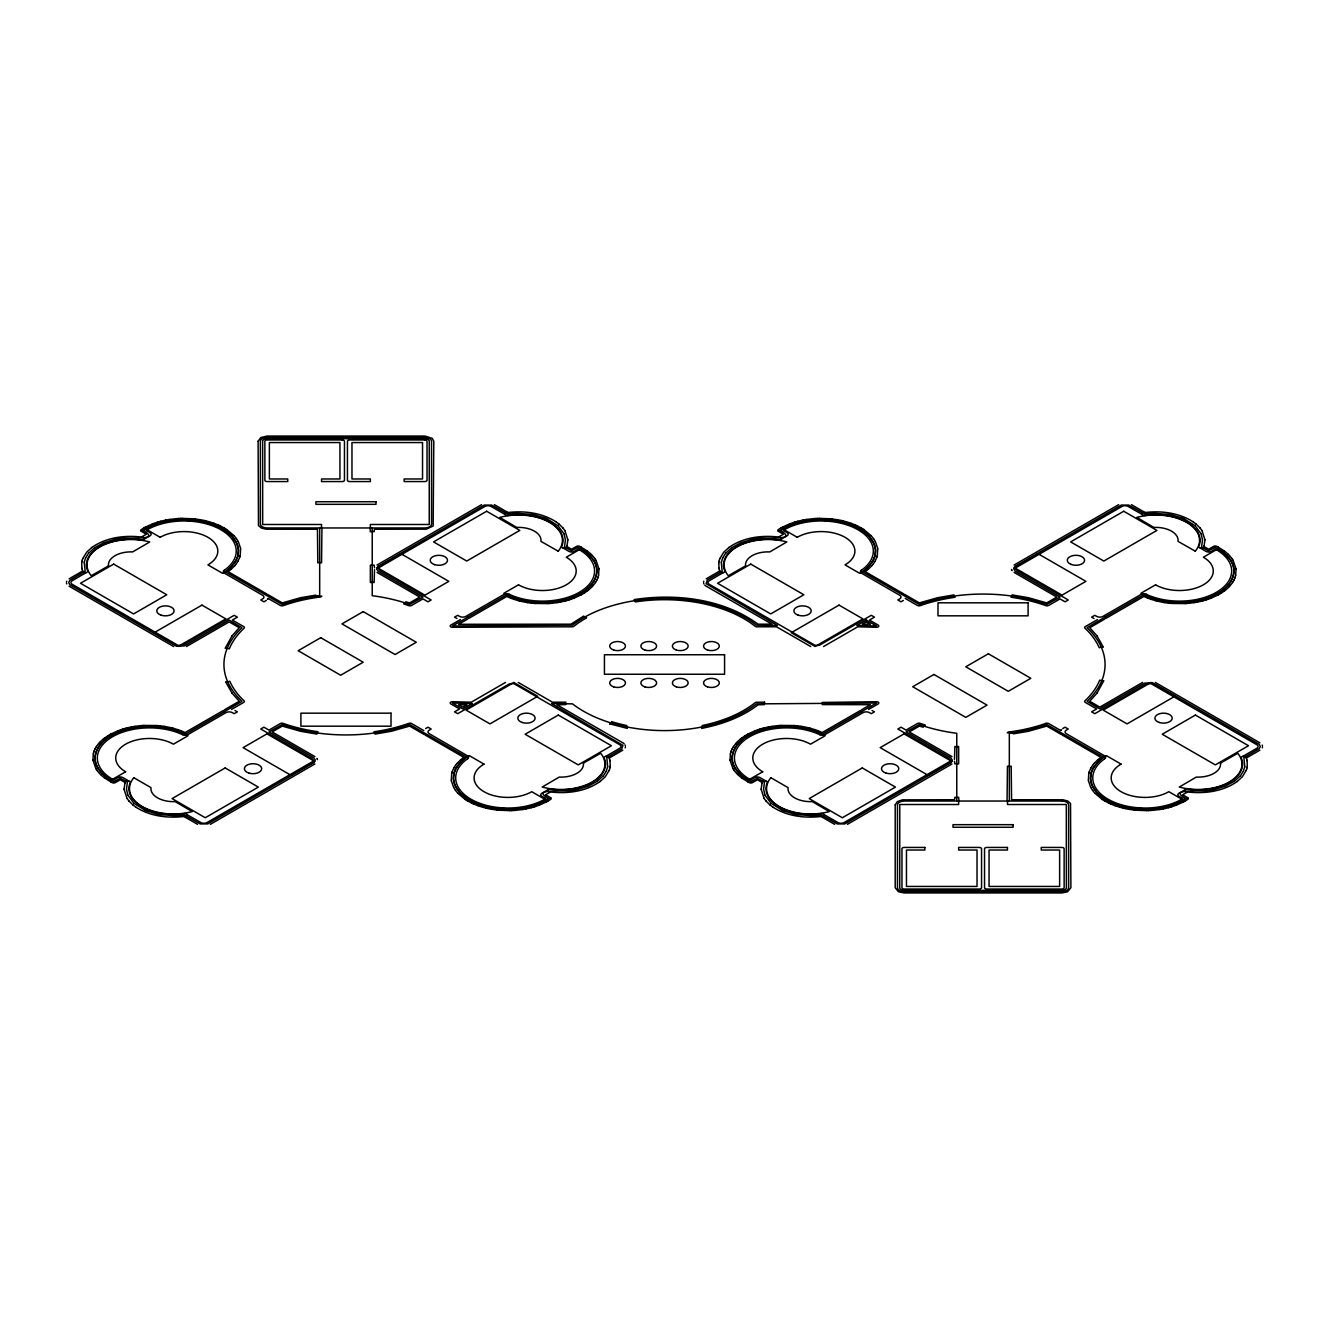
<?xml version="1.0" encoding="UTF-8"?>
<svg xmlns="http://www.w3.org/2000/svg" width="1329" height="1329" viewBox="0 0 1329 1329"><rect width="100%" height="100%" fill="white"/><g stroke="black" fill="none" stroke-linecap="round" stroke-linejoin="round"><path stroke-width="1.5" d="M81.7 562.865L81.916 568.231M610.21 766.135L609.994 760.769M718.79 562.865L719.006 568.231M1247.3 766.135L1247.084 760.769M81.7 562.848L81.949 561.403M610.21 766.152L609.978 767.597M718.79 562.848L719.022 561.403M1247.3 766.152L1247.051 767.597M84.242 562.233L85.139 571.254L69.856 580.324L68.709 582.484L69.822 584.66L176.259 646.127L184.366 645.894L229.153 620.062L241.928 627.687A122.002 70.437 0 0 0 241.928 701.313L224.385 711.696M607.669 766.767L606.821 757.663L621.706 748.958L622.936 745.386L551.568 703.506L572.533 703.872A114.493 66.101 0 0 0 756.467 703.872L876.525 703.008L861.474 711.696M721.331 562.233L722.112 571.42L707.344 580.009L706.098 583.664L777.432 625.494L756.467 625.128A114.493 66.101 0 0 0 572.533 625.128L452.475 625.992L467.526 617.304M1244.758 766.767L1243.911 757.663L1259.178 748.642L1260.291 746.516L1259.178 744.34L1152.741 682.873L1144.634 683.106L1099.847 708.938L1087.072 701.313A122.002 70.437 0 0 0 1087.072 627.687L1104.615 617.304M84.242 562.217L85.604 557.881M607.669 766.783L606.306 771.119M721.331 562.217L722.694 557.881M1244.758 766.783L1243.396 771.119M93.312 753.742L92.947 760.105M240.233 555.339L240.599 548.977M451.677 773.661L451.312 780.023M598.598 575.258L598.964 568.895M730.402 753.742L730.036 760.105M877.323 555.339L877.688 548.977M1088.767 773.661L1088.401 780.023M1235.688 575.258L1236.053 568.895M81.949 561.37L82.315 559.941M609.961 767.63L609.596 769.059M719.039 561.37L719.404 559.941M1247.051 767.63L1246.685 769.059M66.516 581.919L66.6 581.57A3.754 2.16 0 0 1 66.766 581.205M93.329 753.693L93.578 752.679M237.741 556.203L238.439 550.073L237.044 543.96M239.968 556.386L240.217 555.389M374.529 567.782L374.097 565.091A4.884 2.824 0 0 1 370.359 565.091L370.359 582.551A4.884 2.824 0 0 1 374.097 582.551L374.529 569.643M451.694 773.611L451.943 772.614M454.169 772.797L453.471 778.927L454.867 785.04M598.332 576.321L598.582 575.307M625.394 747.081L625.311 747.43A3.754 2.16 0 0 1 625.145 747.795M703.606 581.919L703.689 581.57A3.754 2.16 0 0 1 703.855 581.205M730.418 753.693L730.668 752.679M874.831 556.203L875.529 550.073L874.133 543.96M877.057 556.386L877.306 555.389M954.471 761.218L954.903 763.909A4.884 2.824 0 0 1 958.641 763.909L958.641 746.449A4.884 2.824 0 0 1 954.903 746.449L954.471 759.357M1088.783 773.611L1089.032 772.614M1091.259 772.797L1090.561 778.927L1091.956 785.04M1235.422 576.321L1235.671 575.307M1262.484 747.081L1262.4 747.43A3.754 2.16 0 0 1 1262.234 747.795M124.893 783.362L124.046 789.193M567.018 545.638L567.865 539.807M761.982 783.362L761.135 789.193M1204.107 545.638L1204.954 539.807M93.595 752.629L93.91 751.633M237.741 556.22L237.044 558.213M239.635 557.449L239.951 556.452M451.96 772.548L452.275 771.551M454.169 772.78L454.867 770.787M598 577.367L598.316 576.371M730.684 752.629L731 751.633M874.831 556.22L874.133 558.213M876.725 557.449L877.04 556.452M1089.049 772.548L1089.365 771.551M1091.259 772.78L1091.956 770.787M1235.09 577.367L1235.405 576.371M82.332 559.924L82.83 558.512M609.579 769.076L609.081 770.488M719.421 559.924L719.919 558.512M1246.668 769.076L1246.17 770.488M124.909 783.329L125.441 781.917A2.442 1.412 0 0 1 128.365 780.871A2.442 1.412 0 0 1 130.192 782.565A44.488 25.683 0 0 0 183.95 813.597A2.442 1.412 0 0 1 186.874 814.644A2.442 1.412 0 0 1 185.047 816.338C168.351 818.481 150.327 816.438 135.923 807.185M567.001 545.671L566.47 547.083A2.442 1.412 0 0 1 563.546 548.129A2.442 1.412 0 0 1 561.718 546.435A44.488 25.683 0 0 0 507.96 515.403A2.442 1.412 0 0 1 505.037 514.356A2.442 1.412 0 0 1 506.864 512.662C523.56 510.502 541.584 512.562 555.987 521.815M761.999 783.329L762.53 781.917A2.442 1.412 0 0 1 765.454 780.871A2.442 1.412 0 0 1 767.282 782.565A44.488 25.683 0 0 0 821.04 813.597A2.442 1.412 0 0 1 823.963 814.644A2.442 1.412 0 0 1 822.136 816.338C805.44 818.481 787.416 816.438 773.013 807.185M1204.091 545.671L1203.559 547.083A2.442 1.412 0 0 1 1200.635 548.129A2.442 1.412 0 0 1 1198.808 546.435A44.488 25.683 0 0 0 1145.05 515.403A2.442 1.412 0 0 1 1142.126 514.356A2.442 1.412 0 0 1 1143.953 512.662C1160.649 510.502 1178.673 512.562 1193.077 521.815M93.927 751.583L94.309 750.586M239.619 557.499L238.29 560.556M452.292 771.501L453.621 768.444M597.601 578.414L597.984 577.417M731.016 751.583L731.399 750.586M876.708 557.499L875.379 560.556M1089.381 771.501L1090.71 768.444M1234.691 578.414L1235.073 577.417M82.83 558.479L86.468 552.499M609.081 770.521L605.443 776.501M719.919 558.479L723.557 552.499M1246.17 770.521L1242.532 776.501M94.326 750.536L94.758 749.539M237.044 558.23L235.582 561.187M454.867 770.77L456.329 767.813M597.153 579.461L597.585 578.464M731.415 750.536L731.847 749.539M874.133 558.23L872.671 561.187M1091.956 770.77L1093.418 767.813M1234.242 579.461L1234.674 578.464M85.604 557.864L88.511 553.296M606.306 771.136L603.399 775.704M722.694 557.864L725.601 553.296M1243.396 771.136L1240.489 775.704M94.774 749.49L95.256 748.509M596.655 580.491L597.136 579.51M731.864 749.49L732.345 748.509M1233.744 580.491L1234.226 579.51M95.289 748.46L95.821 747.496M237.725 561.586L238.256 560.622M453.654 768.378L454.186 767.414M596.09 581.504L596.621 580.54M732.379 748.46L732.91 747.496M874.814 561.586L875.346 560.622M1090.744 768.378L1091.275 767.414M1233.179 581.504L1233.711 580.54M95.854 747.446L96.452 746.483M235.565 561.203L231.18 566.802M237.692 561.635L236.412 563.579M267.993 598.665L267.793 598.98A3.754 2.16 0 0 1 267.511 599.329M224.368 710.051L224.418 709.985A2.259 1.296 0 0 1 224.917 709.553L239.27 701.263L232.126 693.256M467.542 618.949L467.492 619.015A2.259 1.296 0 0 1 467.011 619.447L458.588 624.298L570.938 624.181L583.664 616.091A4.884 2.824 0 0 0 586.571 617.819L585.125 618.683A112.251 64.805 0 0 0 574.344 625.893L573.895 626.241A2.259 1.296 0 0 1 572.068 626.79L452.807 627.271A2.259 1.296 0 0 1 450.465 626.574A2.259 1.296 0 0 1 450.88 625.062L460.432 619.563M454.219 767.365L455.498 765.421M456.345 767.797L460.731 762.198M595.458 582.517L596.057 581.554M732.943 747.446L733.542 746.483M872.655 561.203L868.269 566.802M874.781 561.635L873.502 563.579M861.458 710.051L861.508 709.985A2.259 1.296 0 0 1 861.989 709.553L870.412 704.702L822.252 704.586A4.884 2.824 0 0 0 822.252 702.443L876.193 701.729A2.259 1.296 0 0 1 878.535 702.426A2.259 1.296 0 0 1 878.12 703.938L868.568 709.437M1104.632 618.949L1104.582 619.015A2.259 1.296 0 0 1 1104.083 619.447L1089.73 627.737L1096.874 635.744M1061.007 730.335L1061.206 730.02A3.754 2.16 0 0 1 1061.489 729.671M1091.308 767.365L1092.588 765.421M1093.435 767.797L1097.82 762.198M1232.548 582.517L1233.146 581.554M96.485 746.433L98.662 743.542M595.425 582.567L593.249 585.458M733.575 746.433L735.751 743.542M1232.515 582.567L1230.338 585.458M144.28 539.092L150.127 535.72A3.804 2.193 0 0 0 150.044 532.696L146.09 530.404L147.137 529.789A52.18 30.118 0 0 1 219.069 528.759A52.18 30.118 0 0 1 224.368 570.207M547.581 789.991L541.867 793.23A3.804 2.193 0 0 0 541.867 796.304L545.82 798.596L544.774 799.211A52.18 30.118 0 0 1 472.842 800.241A52.18 30.118 0 0 1 467.542 758.793M781.369 539.092L787.217 535.72A3.804 2.193 0 0 0 787.133 532.696L783.18 530.404L784.226 529.789A52.18 30.118 0 0 1 856.158 528.759A52.18 30.118 0 0 1 861.458 570.207M1184.671 789.991L1178.956 793.23A3.804 2.193 0 0 0 1178.956 796.304L1182.91 798.596L1181.863 799.211A52.18 30.118 0 0 1 1109.931 800.241A52.18 30.118 0 0 1 1104.632 758.793M232.093 635.76L225.182 648.319A4.884 2.824 0 0 1 229.236 648.884L229.502 648.353A119.71 69.125 0 0 1 243.888 628.401L244.021 628.218A2.259 1.296 0 0 0 243.705 626.607L232.342 620.062L237.393 617.138L234.203 615.31L182.904 644.897A4.502 2.592 0 0 1 177.189 644.897L71.982 584.162A4.502 2.592 0 0 1 71.982 580.856L86.119 572.616M1096.907 693.24L1103.818 680.681A4.884 2.824 0 0 1 1099.764 680.116L1099.498 680.647A119.76 69.141 0 0 1 1085.145 700.632L1084.979 700.782A2.259 1.296 0 0 0 1085.295 702.393L1096.658 708.938L1091.607 711.862L1094.797 713.69L1146.096 684.103A4.502 2.592 0 0 1 1151.811 684.103L1257.018 744.838A4.502 2.592 0 0 1 1257.018 748.144L1242.881 756.384M236.379 563.646L234.884 565.539M455.531 765.354L457.026 763.461M873.469 563.646L871.974 565.539M1092.621 765.354L1094.116 763.461M232.126 635.744L239.27 627.737L229.153 621.889L186.425 646.558M1096.874 693.256L1089.73 701.263L1099.847 707.111L1142.575 682.442M88.528 553.296L94.658 547.698M725.601 553.296L731.747 547.698M603.399 775.704L597.253 781.302M1240.472 775.704L1234.342 781.302M234.851 565.589L231.196 569.244M98.695 743.492L100.406 741.648M593.216 585.508L591.505 587.352M457.06 763.411L460.714 759.756M871.94 565.589L868.286 569.244M735.784 743.492L737.495 741.648M1230.305 585.508L1228.594 587.352M1094.149 763.411L1097.804 759.756M86.867 552.033L91.817 547.498M723.956 552.033L728.907 547.498M605.044 776.967L600.093 781.502M1242.133 776.967L1237.183 781.502M231.163 566.802L225.797 572.085L282.213 604.446A122.002 70.437 0 0 1 319.674 595.708L319.674 527.962M100.456 741.599L103.413 738.941M591.455 587.401L588.498 590.059M460.748 762.198L466.047 756.849L409.697 724.554A122.002 70.437 0 0 1 282.213 724.554L268.973 731.93L313.727 757.796L315.255 759.922L314.159 762.431L207.723 823.897L200.214 823.93L184.581 815.109L174.946 815.724M868.252 566.802L862.886 572.085L919.303 604.446A122.002 70.437 0 0 1 1046.787 604.446L1060.027 597.07L1015.273 571.204L1013.711 568.729L1014.874 566.536L1121.344 505.07L1128.786 505.07L1144.419 513.891L1154.054 513.276M737.545 741.599L740.502 738.941M1228.544 587.401L1225.587 590.059M1097.837 762.198L1103.136 756.849L1046.787 724.554A122.002 70.437 0 0 1 1009.326 733.292L1009.326 801.038M231.13 569.294L228.123 571.653L266.282 593.698M460.781 759.706L463.788 757.347L425.629 735.302M868.219 569.294L865.212 571.653L903.371 593.698M1097.87 759.706L1100.877 757.347L1062.718 735.302M103.479 738.907L104.509 738.093M587.401 590.907L588.448 590.093M740.552 738.907L741.599 738.093M1224.491 590.907L1225.521 590.093M91.834 547.482C106.386 537.182 125.275 534.972 142.585 537.182A2.442 1.412 0 0 1 144.396 538.876A2.442 1.412 0 0 1 141.472 539.923A44.488 25.683 0 0 0 87.714 570.972A2.442 1.412 0 0 1 85.903 572.649A2.442 1.412 0 0 1 82.963 571.603L82.282 569.709M728.923 547.482C743.476 537.182 762.364 534.972 779.674 537.182A2.442 1.412 0 0 1 781.485 538.876A2.442 1.412 0 0 1 778.561 539.923A44.488 25.683 0 0 0 724.803 570.972A2.442 1.412 0 0 1 722.993 572.649A2.442 1.412 0 0 1 720.052 571.603L719.371 569.709M600.077 781.518C585.524 791.818 566.636 794.028 549.326 791.818A2.442 1.412 0 0 1 547.515 790.124A2.442 1.412 0 0 1 550.439 789.077A44.488 25.683 0 0 0 604.197 758.028A2.442 1.412 0 0 1 606.007 756.351A2.442 1.412 0 0 1 608.948 757.397L609.629 759.291M1237.166 781.518C1222.614 791.818 1203.725 794.028 1186.415 791.818A2.442 1.412 0 0 1 1184.604 790.124A2.442 1.412 0 0 1 1187.528 789.077A44.488 25.683 0 0 0 1241.286 758.028A2.442 1.412 0 0 1 1243.097 756.351A2.442 1.412 0 0 1 1246.037 757.397L1246.718 759.291M104.576 738.044L108.114 735.635M587.335 590.956L583.796 593.365M741.665 738.044L745.204 735.635M1224.424 590.956L1220.886 593.365M94.675 547.698L103.596 542.863L113.679 539.69M731.764 547.698L740.685 542.863L750.769 539.69M597.236 781.302L588.315 786.137L578.231 789.31M1234.325 781.302L1225.404 786.137L1215.321 789.31M143 530.437L152.32 525.553M780.09 530.437L789.409 525.553M548.811 798.629L539.591 803.447M1185.9 798.629L1176.68 803.447M266.282 600.426L263.923 601.821L260.75 599.977L262.893 598.714A4.502 2.592 0 0 0 262.893 595.425L224.468 573.214A3.804 2.193 0 0 1 224.152 570.307M425.629 728.574L427.988 727.179L431.161 729.023L429.018 730.285A4.502 2.592 0 0 0 429.018 733.575L467.443 755.786A3.804 2.193 0 0 1 467.758 758.693M903.371 600.426L901.012 601.821L897.839 599.977L899.982 598.714A4.502 2.592 0 0 0 899.982 595.425L861.557 573.214A3.804 2.193 0 0 1 861.242 570.307M1062.718 728.574L1065.077 727.179L1068.25 729.023L1066.107 730.285A4.502 2.592 0 0 0 1066.107 733.575L1104.532 755.786A3.804 2.193 0 0 1 1104.848 758.693M143.914 527.962L141.206 529.64A2.259 1.296 0 0 0 141.306 531.318M108.181 735.601L110.739 734.123M583.73 593.398L581.172 594.877M781.003 527.962L778.296 529.64A2.259 1.296 0 0 0 778.395 531.318M547.997 801.038L550.704 799.36A2.259 1.296 0 0 0 550.605 797.682M745.27 735.601L747.828 734.123M1220.819 593.398L1218.261 594.877M1185.086 801.038L1187.794 799.36A2.259 1.296 0 0 0 1187.694 797.682M69.108 578.829L82.714 570.972M141.472 537.032L146.34 534.225L141.406 531.384M108.48 565.888L91.236 575.723A43.923 25.351 0 0 1 99.874 546.95A43.923 25.351 0 0 1 149.712 541.966L132.684 551.917A22.477 12.974 0 0 0 108.513 565.888M377.021 565.024L481.596 504.655M224.368 711.713L186.126 733.774L178.269 731.299M231.479 709.437L243.705 702.393A2.259 1.296 0 0 0 244.021 700.782L243.855 700.632A119.71 69.125 0 0 1 230.133 681.976L229.701 681.229A4.884 2.824 0 0 1 225.664 681.827L232.093 693.24M467.542 617.287L505.9 595.176L513.642 597.701M210.314 824.345L314.89 763.976M505.485 682.442L471.23 702.21L452.807 701.729A2.259 1.296 0 0 0 450.465 702.426A2.259 1.296 0 0 0 450.88 703.938L459.568 708.938L454.518 711.862L457.708 713.69L509.007 684.103A4.502 2.592 0 0 1 514.722 684.103L619.929 744.838A4.502 2.592 0 0 1 619.929 748.144L605.791 756.384M706.197 578.829L719.803 570.972M778.561 537.032L783.429 534.225L778.495 531.384M745.569 565.888L728.325 575.723A43.923 25.351 0 0 1 736.964 546.95A43.923 25.351 0 0 1 786.801 541.966L769.773 551.917A22.477 12.974 0 0 0 745.602 565.888M583.431 763.112L600.675 753.277A43.923 25.351 0 0 1 592.036 782.05A43.923 25.351 0 0 1 542.199 787.034L559.227 777.083A22.477 12.974 0 0 0 583.398 763.112M550.439 791.968L545.571 794.775L550.571 797.666M609.197 758.028L622.803 750.171M823.515 646.558L857.77 626.79L876.193 627.271A2.259 1.296 0 0 0 878.535 626.574A2.259 1.296 0 0 0 878.12 625.062L869.432 620.062L874.482 617.138L871.292 615.31L819.993 644.897A4.502 2.592 0 0 1 814.278 644.897L709.071 584.162A4.502 2.592 0 0 1 709.071 580.856L723.209 572.616M1014.11 565.024L1118.686 504.655M861.458 711.713L823.216 733.774L815.358 731.299M1097.521 619.563L1085.295 626.607A2.259 1.296 0 0 0 1084.979 628.218L1085.145 628.368A119.76 69.141 0 0 1 1098.917 647.04L1099.299 647.771A4.884 2.824 0 0 1 1103.336 647.173L1096.907 635.76M1104.632 617.287L1142.99 595.176L1150.731 597.701M847.404 824.345L951.979 763.976M1220.52 763.112L1237.764 753.277A43.923 25.351 0 0 1 1229.126 782.05A43.923 25.351 0 0 1 1179.288 787.034L1196.316 777.083A22.477 12.974 0 0 0 1220.487 763.112M1187.528 791.968L1182.66 794.775L1187.661 797.666M1246.286 758.028L1259.892 750.171M143.981 527.929L145.243 527.214M781.07 527.929L782.332 527.214M546.668 801.786L547.93 801.071M1183.757 801.786L1185.019 801.071M145.31 527.181L152.503 523.892M110.805 734.09L117.982 730.784M223.322 710.5L185.13 732.528L181.06 730.784M468.589 618.5L506.781 596.472L510.851 598.216M581.105 594.91L573.929 598.216M782.399 527.181L789.576 523.892M546.601 801.819L539.424 805.108M747.895 734.09L755.071 730.784M860.411 710.5L822.219 732.528L818.149 730.784M1105.678 618.5L1143.87 596.472L1147.94 598.216M1218.195 594.91L1211.018 598.216M1183.69 801.819L1176.497 805.108M116.371 733.06C102.433 737.828 88.412 754.656 98.562 769.059M575.54 595.94C589.478 591.172 603.499 574.344 593.349 559.941M753.46 733.06C739.522 737.828 725.501 754.656 735.651 769.059M1212.629 595.94C1226.567 591.172 1240.588 574.344 1230.438 559.941M116.387 733.043L123.846 730.269M575.523 595.957L568.064 598.731M753.477 733.043L760.936 730.269M1212.613 595.957L1205.154 598.731M152.337 525.536L163.185 522.064L175.146 520.088M789.426 525.536L800.274 522.064L812.235 520.088M539.574 803.464L528.726 806.936L516.765 808.912M1176.663 803.464L1165.815 806.936L1153.854 808.912M152.569 523.859L157.271 522.247M118.065 730.767L121.138 729.654M573.846 598.233L570.772 599.346M789.659 523.859L794.36 522.247M539.341 805.141L534.64 806.753M755.154 730.767L758.228 729.654M1210.935 598.233L1207.862 599.346M1176.431 805.141L1171.729 806.753M1045.624 723.458L1045.89 723.358A2.259 1.296 0 0 1 1048.664 723.541L1060.891 730.585M121.221 729.638L122.75 729.139M569.161 599.861L570.689 599.362M758.311 729.638L759.839 729.139M1206.25 599.861L1207.779 599.362M157.354 522.214L158.915 521.749M794.443 522.214L796.005 521.749M122.849 729.106L124.411 728.641M123.863 730.269L137.153 727.378M568.048 598.731L554.758 601.622M567.5 600.359L569.078 599.894M759.922 729.106L761.5 728.641M760.952 730.269L774.242 727.378M1205.137 598.731L1191.847 601.622M1204.589 600.359L1206.151 599.894M532.995 807.251L534.557 806.786M1170.085 807.251L1171.646 806.786M158.998 521.732L160.593 521.284M796.088 521.732L797.682 521.284M565.838 600.808L567.417 600.376M124.494 728.624L126.072 728.192M1202.928 600.808L1204.506 600.376M761.583 728.624L763.162 728.192M531.318 807.716L532.912 807.268M1168.407 807.716L1170.002 807.268M160.676 521.267L165.76 520.104M797.765 521.267L802.849 520.104M564.127 601.24L565.739 600.841M126.172 728.159L127.783 727.76M1201.217 601.24L1202.828 600.841M763.261 728.159L764.873 727.76M531.235 807.733L526.151 808.896M1168.324 807.733L1163.24 808.896M564.044 601.256L560.655 601.987M127.866 727.744L131.255 727.013M1201.134 601.256L1197.745 601.987M764.956 727.744L768.345 727.013M113.696 539.69L118.048 538.826M750.785 539.69L755.138 538.826M578.215 789.31L573.862 790.174M1215.304 789.31L1210.952 790.174M165.859 520.088L169.315 519.489M802.949 520.088L806.404 519.489M560.572 602.02L557.117 602.618M131.338 726.98L134.794 726.382M1197.662 602.02L1194.206 602.618M768.428 726.98L771.883 726.382M526.051 808.912L522.596 809.511M1163.141 808.912L1159.685 809.511M118.065 538.826C120.823 536.318 163.999 542.132 143 530.47M755.154 538.826C757.912 536.318 801.088 542.132 780.09 530.47M573.846 790.174C570.756 792.416 527.63 787.416 548.91 798.53M1210.935 790.174C1207.845 792.416 1164.719 787.416 1186 798.53M169.398 519.473L176.574 518.642M806.487 519.473L813.664 518.642M557.017 602.635L551.668 603.3M134.893 726.365L140.243 725.7M1194.106 602.635L1188.757 603.3M771.983 726.365L777.332 725.7M522.513 809.527L515.336 810.358M1159.602 809.527L1152.426 810.358M554.741 601.622L544.192 602.419M137.169 727.378L147.718 726.581M1191.831 601.622L1181.282 602.419M774.259 727.378L784.808 726.581M175.179 520.088L178.684 519.822M812.268 520.088L815.773 519.822M549.841 603.449L551.585 603.3M1186.93 603.449L1188.658 603.3M140.342 725.7L142.07 725.551M777.415 725.7L779.159 725.551M516.732 808.912L513.227 809.178M1153.821 808.912L1150.316 809.178M176.674 518.642L178.418 518.526M813.763 518.642L815.508 518.526M547.997 603.582L549.741 603.466M1185.086 603.582L1186.83 603.466M142.17 725.534L143.914 725.418M779.259 725.534L781.003 725.418M513.492 810.474L515.237 810.358M1150.582 810.474L1152.326 810.358M178.518 518.509L180.279 518.426M178.701 519.805L201.51 521.333M815.607 518.509L817.368 518.426M815.79 519.805L838.599 521.333M547.897 603.582L535.039 603.466M1184.986 603.582L1172.128 603.466M144.014 725.418L156.872 725.534M781.103 725.418L793.961 725.534M513.21 809.195L490.401 807.667M511.632 810.574L513.393 810.491M1150.299 809.195L1127.49 807.667M1148.721 810.574L1150.482 810.491M180.362 518.426L182.123 518.376M817.451 518.426L819.212 518.376M509.788 810.624L511.549 810.574M1146.877 810.624L1148.638 810.574M516.964 513.276L507.329 513.891L491.763 505.103L484.254 505.07L377.785 566.536L376.655 569.078L378.184 571.204L422.938 597.07L409.697 604.446A122.002 70.437 0 0 0 372.236 595.708L372.236 527.962M812.036 815.724L821.671 815.109L837.303 823.93L844.746 823.93L951.215 762.464L952.378 760.304L950.866 757.829L906.062 731.93L919.303 724.554A122.002 70.437 0 0 0 956.764 733.292L956.764 801.038M516.964 513.276L532.115 514.439M1154.054 513.276L1169.204 514.439M174.946 815.724L159.796 814.561M812.036 815.724L796.885 814.561M182.223 518.376L193.22 518.792M819.312 518.376L830.309 518.792M544.159 602.419L528.311 601.372L513.659 597.701M1181.248 602.419L1165.4 601.372L1150.748 597.701M147.752 726.581L163.6 727.627L178.252 731.299M784.841 726.581L800.689 727.627L815.341 731.299M509.688 810.624L498.691 810.208M1146.777 810.624L1135.78 810.208M1170.301 603.3L1172.028 603.449M533.211 603.3L534.939 603.449M794.061 725.551L795.789 725.7M156.972 725.551L158.699 725.7M830.392 518.808L832.137 518.991M1168.473 603.117L1170.201 603.3M193.303 518.808L195.047 518.991M531.384 603.117L533.112 603.3M795.888 725.7L797.616 725.883M1133.953 810.009L1135.697 810.192M158.799 725.7L160.527 725.883M496.863 810.009L498.608 810.192M832.22 518.991L837.519 519.755M1168.374 603.1L1164.852 602.635M195.13 518.991L200.43 519.755M531.284 603.1L527.763 602.635M797.716 725.9L801.237 726.365M1133.87 810.009L1128.57 809.245M160.626 725.9L164.148 726.365M496.78 810.009L491.481 809.245M1163.074 602.336L1164.769 602.618M525.985 602.336L527.679 602.618M801.321 726.382L803.015 726.664M164.231 726.382L165.926 726.664M1169.221 514.439L1172.112 515.004M532.132 514.439L535.022 515.004M796.868 814.561L793.978 813.996M159.779 814.561L156.888 813.996M837.619 519.772L841.041 520.453M1162.975 602.319L1157.825 601.256M200.529 519.772L203.952 520.453M525.885 602.319L520.752 601.256M803.115 726.681L808.248 727.744M1128.471 809.228L1125.048 808.547M166.025 726.681L171.175 727.744M491.381 809.228L487.959 808.547M838.632 521.333L840.277 521.666M904.135 594.312L904.268 594.329A2.259 1.296 0 0 1 904.999 594.611L919.352 602.901L937.742 597.701L954.023 594.894A4.884 2.824 0 0 0 955.019 597.236L955.069 597.269A119.76 69.141 0 0 0 920.465 605.559L920.2 605.642A2.259 1.296 0 0 1 917.425 605.459L905.199 598.415M201.543 521.333L203.187 521.666M1061.954 734.688L1061.821 734.671A2.259 1.296 0 0 1 1061.09 734.389L1046.737 726.099L1028.347 731.299L1013.379 733.841A4.884 2.824 0 0 0 1007.448 732.794L1007.232 732.794A2.259 1.296 0 0 1 1008.811 732.013A119.76 69.141 0 0 0 1045.657 723.441M267.046 594.312L267.179 594.329A2.259 1.296 0 0 1 267.91 594.611L282.263 602.901L300.653 597.701L315.621 595.159A4.884 2.824 0 0 0 321.552 596.206L321.801 596.14A2.259 1.296 0 0 1 320.189 596.987A119.71 69.125 0 0 0 283.359 605.609L283.11 605.642A2.259 1.296 0 0 1 280.336 605.459L268.109 598.415M1125.813 807.334L1127.457 807.667M424.865 734.688L424.732 734.671A2.259 1.296 0 0 1 424.001 734.389L409.648 726.099L391.258 731.299L374.977 734.106A4.884 2.824 0 0 0 373.981 731.764L373.981 731.764A119.71 69.125 0 0 0 408.535 723.458L408.8 723.358A2.259 1.296 0 0 1 411.575 723.541L423.801 730.585M488.723 807.334L490.368 807.667M1172.128 515.004L1182.295 518.077M535.039 515.004L545.206 518.077M793.961 813.996L783.794 810.923M156.872 813.996L146.705 810.923M1200.403 548.096L1206.101 551.435A3.804 2.193 0 0 0 1211.334 551.402L1215.304 549.11L1216.384 549.708A52.18 30.118 0 0 1 1218.145 591.239A52.18 30.118 0 0 1 1146.379 594.296M841.124 520.47L842.769 520.835M840.31 521.682L841.938 522.048M563.313 548.096L569.011 551.435A3.804 2.193 0 0 0 574.244 551.402L578.215 549.11L579.294 549.708A52.18 30.118 0 0 1 581.055 591.239A52.18 30.118 0 0 1 509.289 594.296M204.035 520.47L205.679 520.835M203.221 521.682L204.849 522.048M1124.151 806.952L1125.779 807.318M1123.321 808.165L1124.965 808.53M765.687 780.904L759.989 777.565A3.804 2.193 0 0 0 754.756 777.598L750.785 779.89L749.706 779.292A52.18 30.118 0 0 1 747.945 737.761A52.18 30.118 0 0 1 819.711 734.704M487.062 806.952L488.69 807.318M486.231 808.165L487.876 808.53M128.597 780.904L122.899 777.565A3.804 2.193 0 0 0 117.666 777.598L113.696 779.89L112.616 779.292A52.18 30.118 0 0 1 110.855 737.761A52.18 30.118 0 0 1 182.621 734.704M842.852 520.868L846.141 521.732M841.955 522.064L855.643 526.799M1156.13 600.841L1157.742 601.24M205.762 520.868L209.052 521.732M204.865 522.064L218.554 526.799M519.041 600.841L520.652 601.24M808.348 727.76L809.959 728.159M1124.135 806.936L1110.446 802.201M1123.238 808.132L1119.948 807.268M171.258 727.76L172.87 728.159M487.045 806.936L473.357 802.201M486.148 808.132L482.859 807.268M1156.047 600.808L1151.18 599.362M518.958 600.808L514.09 599.362M810.042 728.192L814.91 729.638M172.953 728.192L177.82 729.638M846.241 521.749L851.009 523.277M209.151 521.749L213.919 523.277M1119.849 807.251L1115.081 805.723M482.759 807.251L477.991 805.723M1151.097 599.346L1148.023 598.233M514.007 599.346L510.934 598.233M814.993 729.654L818.066 730.767M177.903 729.654L180.977 730.767M851.092 523.31L855.594 525.105M1114.998 805.69L1110.496 803.895M214.002 523.31L218.504 525.105M477.908 805.69L473.406 803.895M1182.295 518.077L1184.156 518.858M545.206 518.077L547.066 518.858M783.794 810.923L781.934 810.142M146.705 810.923L144.844 810.142M1184.156 518.875L1195.02 525.669M547.066 518.875L557.931 525.669M781.934 810.125L771.069 803.331M144.844 810.125L133.98 803.331M855.66 525.138L857.039 525.769M1109.051 803.231L1110.429 803.862M218.571 525.138L219.95 525.769M471.961 803.231L473.34 803.862M857.122 525.802L861.159 527.929M855.66 526.799L860.843 529.606M1110.429 802.201L1096.973 792.732M1108.967 803.198L1104.931 801.071M220.033 525.802L224.069 527.929M218.571 526.799L232.027 536.268M473.34 802.201L468.157 799.393M471.878 803.198L467.841 801.071M1218.195 547.099L1216.716 546.335A2.259 1.296 0 0 0 1213.709 546.352L1208.676 549.242L1203.825 546.435M1094.016 618.5L1091.607 617.138L1094.797 615.31L1096.99 616.54A4.502 2.592 0 0 0 1102.705 616.54L1141.162 594.362A3.804 2.193 0 0 1 1146.196 594.179M581.105 547.099L579.627 546.335A2.259 1.296 0 0 0 576.62 546.352L571.586 549.242L566.735 546.435M872.073 710.5L874.482 711.862L871.292 713.69L869.1 712.46A4.502 2.592 0 0 0 863.385 712.46L824.927 734.638A3.804 2.193 0 0 1 819.893 734.821M456.927 618.5L454.518 617.138L457.708 615.31L459.9 616.54A4.502 2.592 0 0 0 465.615 616.54L504.073 594.362A3.804 2.193 0 0 1 509.107 594.179M747.895 781.901L749.473 782.715A2.259 1.296 0 0 0 752.38 782.648L757.414 779.758L762.265 782.565M234.984 710.5L237.393 711.862L234.203 713.69L232.01 712.46A4.502 2.592 0 0 0 226.295 712.46L187.838 734.638A3.804 2.193 0 0 1 182.804 734.821M110.805 781.901L112.384 782.715A2.259 1.296 0 0 0 115.291 782.648L120.324 779.758L125.175 782.565M1218.261 547.149L1224.424 551.07M581.172 547.149L587.335 551.07M747.828 781.851L741.665 777.93M110.739 781.851L104.576 777.93M1131.444 504.655L1145.05 512.512M1014.11 572.4L1056.837 597.07L1046.737 602.901L1028.347 597.701L1012.067 594.894A4.884 2.824 0 0 1 1011.07 597.236L1011.07 597.236A119.76 69.141 0 0 1 1045.624 605.559L1045.89 605.642A2.259 1.296 0 0 0 1048.664 605.459L1060.027 598.897L1065.077 601.821L1068.25 599.977L1017.001 570.357A4.502 2.592 0 0 1 1017.001 567.068L1122.208 506.316A4.502 2.592 0 0 1 1127.922 506.316L1142.192 514.489M1155.333 682.442L1259.892 742.811M706.197 586.189L771.999 624.181L758.062 624.181C722.993 598.532 675.414 593.266 634.149 599.578A4.884 2.824 0 0 1 635.229 601.904L637.222 601.638A112.251 64.805 0 0 1 754.656 625.893L755.105 626.241A2.259 1.296 0 0 0 756.932 626.79L776.501 626.79L810.756 646.558M951.979 756.6L909.252 731.93L919.352 726.099L923.223 727.196A4.884 2.824 0 0 1 925.266 725.102L920.2 723.358A2.259 1.296 0 0 0 917.425 723.541L906.062 730.103L901.012 727.179L897.839 729.023L949.089 758.643A4.502 2.592 0 0 1 949.089 761.932L843.882 822.684A4.502 2.592 0 0 1 838.167 822.684L823.897 814.511M494.355 504.655L507.96 512.512M821.04 816.488L834.645 824.345M377.021 572.4L419.748 597.07L409.648 602.901L405.777 601.804A4.884 2.824 0 0 1 403.734 603.898L408.8 605.642A2.259 1.296 0 0 0 411.575 605.459L422.938 598.897L427.988 601.821L431.161 599.977L379.911 570.357A4.502 2.592 0 0 1 379.911 567.068L485.118 506.316A4.502 2.592 0 0 1 490.833 506.316L505.103 514.489M518.244 682.442L552.499 702.21L565.938 702.21A4.867 2.808 0 0 0 565.772 704.603L557.001 704.819L622.803 742.811M69.108 586.189L173.667 646.558M314.89 756.6L272.163 731.93L282.263 726.099L300.653 731.299L316.933 734.106A4.884 2.824 0 0 1 317.93 731.764L317.98 731.731A119.71 69.125 0 0 1 283.409 723.458L283.11 723.358A2.259 1.296 0 0 0 280.336 723.541L268.973 730.103L263.923 727.179L260.75 729.023L311.999 758.643A4.502 2.592 0 0 1 311.999 761.932L206.792 822.684A4.502 2.592 0 0 1 201.078 822.684L186.808 814.511M183.95 816.488L197.556 824.345M861.242 527.962L862.455 528.693M1103.635 800.307L1104.848 801.038M224.152 527.962L225.365 528.693M466.545 800.307L467.758 801.038M862.521 528.743L863.7 529.49M860.86 529.606L869.116 536.268M1102.389 799.51L1103.568 800.257M225.432 528.743L226.611 529.49M468.14 799.393L459.884 792.732M465.3 799.51L466.479 800.257M863.767 529.523L871.093 535.637M1102.322 799.477L1094.996 793.363M226.678 529.523L234.004 535.637M465.233 799.477L457.907 793.363M1193.11 521.832L1196.183 524.141M556.02 521.832L559.094 524.141M772.98 807.168L769.906 804.859M135.89 807.168L132.817 804.859M1224.491 551.12L1227.597 553.711M705.5 585.74L705.134 585.458A3.754 2.16 0 0 1 704.802 585.142M587.401 551.12L590.508 553.711M741.599 777.88L738.492 775.289M623.5 743.26L623.866 743.542A3.754 2.16 0 0 1 624.198 743.858M104.509 777.88L101.403 775.289M1196.216 524.174L1200.037 527.962M559.127 524.174L562.948 527.962M769.873 804.826L766.052 801.038M132.784 804.826L128.963 801.038M1195.037 525.686L1201.1 533.776M557.947 525.686L564.011 533.776M771.053 803.314L764.989 795.224M133.963 803.314L127.9 795.224M1227.647 553.761L1229.458 555.555M590.558 553.761L592.369 555.555M738.442 775.239L736.631 773.445M101.353 775.239L99.542 773.445M1229.491 555.605L1231.833 558.462M871.126 535.687L873.469 538.544M869.133 536.285L874.133 543.943M1096.957 792.715L1091.956 785.057M1094.963 793.313L1092.621 790.456M592.402 555.605L594.744 558.462M736.598 773.395L734.256 770.538M234.037 535.687L236.379 538.544M232.043 536.285L237.044 543.943M459.867 792.715L454.867 785.057M457.874 793.313L455.531 790.456M99.509 773.395L97.167 770.538M1200.054 527.978L1202.014 530.67M562.964 527.978L564.925 530.67M766.036 801.022L764.075 798.33M128.946 801.022L126.986 798.33M1231.867 558.512L1232.515 559.459M1230.421 559.941L1223.727 552.714L1215.254 547.332L1208.526 550.721L1201.582 546.967L1202.512 539.923L1201.117 533.776M1092.588 790.406L1090.744 787.433M873.502 538.594L875.346 541.567M594.777 558.512L595.425 559.459M593.332 559.941L586.637 552.714L578.165 547.332L571.437 550.721L564.493 546.967L565.423 539.923L564.028 533.776M735.668 769.059L742.363 776.286L750.835 781.668L757.414 778.262L764.507 782.033L763.577 789.077L764.972 795.224M733.575 769.541L734.223 770.488M455.498 790.406L453.654 787.433M236.412 538.594L238.256 541.567M98.579 769.059L105.273 776.286L113.746 781.668L120.324 778.262L127.418 782.033L126.488 789.077L127.883 795.224M96.485 769.541L97.133 770.488M1232.548 559.509L1233.146 560.473M1012.1 570.623L1011.668 569.809A3.754 2.16 0 0 1 1011.568 569.427L1011.618 569.643M732.943 768.527L733.542 769.491M595.458 559.509L596.057 560.473M316.9 758.377L317.332 759.191A3.754 2.16 0 0 1 317.432 759.573L317.382 759.357M95.854 768.527L96.452 769.491M1202.031 530.686L1204.938 539.79M764.059 798.314L761.152 789.21M564.941 530.686L567.848 539.79M126.969 798.314L124.062 789.21M1233.179 560.522L1236.036 568.845M732.91 768.478L730.053 760.155M596.09 560.522L598.947 568.845M95.821 768.478L92.964 760.155M1090.71 787.383L1088.567 781.153M875.379 541.617L877.522 547.847M453.621 787.383L451.478 781.153M238.29 541.617L240.433 547.847M1262.201 745.071L1262.484 745.901M703.888 583.929L703.606 583.099M625.112 745.071L625.394 745.901M66.799 583.929L66.516 583.099M1246.718 759.324L1247.084 760.753M719.371 569.676L719.006 568.247M609.629 759.324L609.994 760.753M82.282 569.676L81.916 568.247M1088.418 780.073L1088.551 781.087M877.539 547.913L877.672 548.927M451.328 780.073L451.461 781.087M240.449 547.913L240.582 548.927M258.108 441.195L258.474 525.503L261.315 528.028L266.132 529.224L317.432 529.258L317.814 562.815A4.884 2.824 0 0 1 321.552 562.815L321.934 527.962A2.259 1.296 0 0 0 321.419 527.131L321.552 524.49L262.677 524.49L262.644 440.995A4.502 2.592 0 0 1 266.68 438.67L425.23 438.67A4.502 2.592 0 0 1 429.267 440.995L429.234 524.49L370.359 524.49L370.359 527.081A2.259 1.296 0 0 0 369.977 527.962L370.359 531.716A4.884 2.824 0 0 1 374.097 531.716L374.479 529.258L426.443 529.158L433.154 525.985L433.802 441.261L432.224 438.321L424.898 436.062L267.112 436.062L260.833 437.54L258.108 441.195M895.198 804.876L895.198 887.739L898.404 891.726L904.202 892.938L1061.888 892.938L1067.503 891.809L1070.892 887.739L1070.526 803.497L1067.685 800.972L1062.868 799.776L1011.568 799.742L1011.186 766.185A4.884 2.824 0 0 1 1007.448 766.185L1007.066 801.038A2.259 1.296 0 0 0 1007.581 801.869L1007.448 804.51L1066.323 804.51L1066.356 888.005A4.502 2.592 0 0 1 1062.32 890.33L903.77 890.33A4.502 2.592 0 0 1 899.733 888.005L899.766 804.51L958.641 804.51L958.641 801.919A2.259 1.296 0 0 0 959.023 801.038L958.641 797.284A4.884 2.824 0 0 1 954.903 797.284L954.521 799.742L902.341 799.859L897.324 801.603L895.198 804.876M764.607 702.21L764.424 702.443A4.884 2.824 0 0 0 764.424 704.586L758.062 704.819C741.665 717.344 721.747 724.438 701.662 728.392L702.31 725.518A112.251 64.805 0 0 0 754.656 703.107L755.105 702.759A2.259 1.296 0 0 1 756.932 702.21L764.607 702.21M133.78 777.714L133.697 777.797A43.923 25.351 0 0 0 142.353 806.57A43.923 25.351 0 0 0 192.19 811.57L175.162 801.603A22.477 12.974 0 0 1 150.991 787.632L133.78 777.714M558.213 551.203L540.953 541.368A22.477 12.974 0 0 0 516.748 527.414L499.721 517.43A43.923 25.351 0 0 1 549.558 522.43A43.923 25.351 0 0 1 558.213 551.203M770.87 777.714L770.787 777.797A43.923 25.351 0 0 0 779.442 806.57A43.923 25.351 0 0 0 829.279 811.57L812.252 801.603A22.477 12.974 0 0 1 788.08 787.632L770.87 777.714M1195.303 551.203L1178.042 541.368A22.477 12.974 0 0 0 1153.838 527.414L1136.81 517.43A43.923 25.351 0 0 1 1186.647 522.43A43.923 25.351 0 0 1 1195.303 551.203M113.679 564.111L80.504 583.265L133.598 613.932L166.773 594.761L113.679 564.111M201.942 605.11L154.164 632.704L178.053 646.492L225.83 618.899L201.942 605.11M401.042 553.778L377.154 567.566L424.931 595.143L448.82 581.354L401.042 553.778M486.647 511.25L433.553 541.9L466.745 561.054L519.822 530.404L486.647 511.25M363.216 611.622L341.968 623.882L395.062 654.532L416.293 642.272L363.216 611.622M320.738 637.687L298.178 650.712L340.639 675.232L363.216 662.207L320.738 637.687M125.624 771.784L111.021 780.206A54.439 31.431 0 0 1 111.021 735.768A54.439 31.431 0 0 1 188.004 735.768L173.418 744.19A33.79 19.503 0 0 0 125.624 744.19A33.79 19.503 0 0 0 125.624 771.784M518.493 584.81L503.907 593.232A54.439 31.431 0 0 0 580.889 593.232A54.439 31.431 0 0 0 580.889 548.794L566.287 557.216A33.79 19.503 0 0 1 566.287 584.81A33.79 19.503 0 0 1 518.493 584.81M266.979 733.857L243.091 747.646L290.868 775.222L314.757 761.434L266.979 733.857M225.166 767.946L172.089 798.596L205.264 817.75L258.358 787.1L225.166 767.946M466.728 704.819L462.758 707.111L458.588 704.702L466.728 704.819M472.16 703.506L462.758 708.938L452.475 703.008L472.16 703.506M513.858 682.508L466.08 710.101L489.969 723.89L537.747 696.296L513.858 682.508M750.769 564.111L717.594 583.265L770.687 613.932L803.862 594.761L750.769 564.111M558.313 715.068L525.138 734.239L578.231 764.889L611.406 745.735L558.313 715.068M839.031 605.11L791.253 632.704L815.142 646.492L862.92 618.899L839.031 605.11M866.242 620.062L856.84 625.494L876.525 625.992L866.242 620.062M866.242 621.889L862.272 624.181L870.412 624.298L866.242 621.889M1038.132 553.778L1014.243 567.566L1062.021 595.143L1085.909 581.354L1038.132 553.778M1123.736 511.25L1070.642 541.9L1103.834 561.054L1156.911 530.404L1123.736 511.25M762.713 771.784L748.111 780.206A54.439 31.431 0 0 1 748.111 735.768A54.439 31.431 0 0 1 825.093 735.768L810.507 744.19A33.79 19.503 0 0 0 762.713 744.19A33.79 19.503 0 0 0 762.713 771.784M933.938 674.467L912.707 686.728L965.784 717.378L987.032 705.118L933.938 674.467M988.361 653.768L965.784 666.793L1008.262 691.313L1030.822 678.288L988.361 653.768M1155.582 584.81L1140.996 593.232A54.439 31.431 0 0 0 1217.979 593.232A54.439 31.431 0 0 0 1217.979 548.794L1203.376 557.216A33.79 19.503 0 0 1 1203.376 584.81A33.79 19.503 0 0 1 1155.582 584.81M904.069 733.857L880.18 747.646L927.958 775.222L951.846 761.434L904.069 733.857M862.255 767.946L809.178 798.596L842.353 817.75L895.447 787.1L862.255 767.946M1150.947 682.508L1103.17 710.101L1127.058 723.89L1174.836 696.296L1150.947 682.508M1195.402 715.068L1162.227 734.239L1215.321 764.889L1248.496 745.735L1195.402 715.068M609.629 723.823L627.338 728.392L626.69 725.518A112.251 64.805 0 0 1 611.589 721.647A4.884 2.824 0 0 1 609.629 723.823M424.798 437.357L267.112 437.357A6.761 3.904 0 0 0 260.368 441.261L260.368 524.058A6.761 3.904 0 0 0 267.112 527.962L424.798 527.962A6.761 3.904 0 0 0 431.543 524.058L431.543 441.261A6.761 3.904 0 0 0 424.798 437.357M342.201 439.965L267.112 439.965A2.259 1.296 0 0 0 264.87 441.261L264.87 480.267A2.259 1.296 0 0 0 267.112 481.563L287.762 481.563L287.762 478.972L269.372 478.972L269.372 442.557L339.942 442.557L339.942 478.972L321.552 478.972L321.552 481.563L342.201 481.563A2.259 1.296 0 0 0 344.46 480.267L344.46 441.261A2.259 1.296 0 0 0 342.201 439.965M424.798 439.965L349.71 439.965A2.259 1.296 0 0 0 347.45 441.261L347.45 480.267A2.259 1.296 0 0 0 349.71 481.563L370.359 481.563L370.359 478.972L351.969 478.972L351.969 442.557L422.539 442.557L422.539 478.972L404.149 478.972L404.149 481.563L424.798 481.563A2.259 1.296 0 0 0 427.041 480.267L427.041 441.261A2.259 1.296 0 0 0 424.798 439.965M375.991 501.731L315.92 501.731L315.92 504.322L375.991 504.322L375.991 501.731M1028.098 602.818L937.992 602.818L937.992 615.825L1028.098 615.825L1028.098 602.818M724.571 654.748L604.429 654.748L604.429 674.252L724.571 674.252L724.571 654.748M391.008 713.175L300.902 713.175L300.902 726.182L391.008 726.182L391.008 713.175M1061.888 801.038L904.202 801.038A6.761 3.904 0 0 0 897.457 804.942L897.457 887.739A6.761 3.904 0 0 0 904.202 891.643L1061.888 891.643A6.761 3.904 0 0 0 1068.632 887.739L1068.632 804.942A6.761 3.904 0 0 0 1061.888 801.038M1013.08 824.678L953.009 824.678L953.009 827.269L1013.08 827.269L1013.08 824.678M924.851 847.437L904.202 847.437A2.259 1.296 0 0 0 901.959 848.733L901.959 887.739A2.259 1.296 0 0 0 904.202 889.035L979.29 889.035A2.259 1.296 0 0 0 981.55 887.739L981.55 848.733A2.259 1.296 0 0 0 979.29 847.437L958.641 847.437L958.641 850.028L977.031 850.028L977.031 886.443L906.461 886.443L906.461 850.028L924.851 850.028L924.851 847.437M1007.448 847.437L986.799 847.437A2.259 1.296 0 0 0 984.54 848.733L984.54 887.739A2.259 1.296 0 0 0 986.799 889.035L1061.888 889.035A2.259 1.296 0 0 0 1064.13 887.739L1064.13 848.733A2.259 1.296 0 0 0 1061.888 847.437L1041.238 847.437L1041.238 850.028L1059.628 850.028L1059.628 886.443L989.058 886.443L989.058 850.028L1007.448 850.028L1007.448 847.437M797.234 537.298L782.631 528.859A54.439 31.431 0 0 1 859.614 528.859A54.439 31.431 0 0 1 859.614 573.314L845.011 564.875A33.79 19.503 0 0 0 845.011 537.298A33.79 19.503 0 0 0 797.234 537.298M1121.078 764.125L1106.476 755.686A54.439 31.431 0 0 0 1106.476 800.141A54.439 31.431 0 0 0 1183.458 800.141L1168.855 791.702A33.79 19.503 0 0 1 1121.078 791.702A33.79 19.503 0 0 1 1121.078 764.125M160.144 537.298L145.542 528.859A54.439 31.431 0 0 1 222.524 528.859A54.439 31.431 0 0 1 222.524 573.314L207.922 564.875A33.79 19.503 0 0 0 207.922 537.298A33.79 19.503 0 0 0 160.144 537.298M483.989 764.125L469.386 755.686A54.439 31.431 0 0 0 469.386 800.141A54.439 31.431 0 0 0 546.369 800.141L531.766 791.702A33.79 19.503 0 0 1 483.989 791.702A33.79 19.503 0 0 1 483.989 764.125M707.477 650.014A7.891 4.552 0 0 0 719.305 646.077A7.891 4.552 0 0 0 707.477 642.14A7.891 4.552 0 0 0 707.477 650.014M707.477 686.86A7.891 4.552 0 0 0 719.305 682.923A7.891 4.552 0 0 0 707.477 678.986A7.891 4.552 0 0 0 707.477 686.86M676.328 650.014A7.891 4.552 0 0 0 688.156 646.077A7.891 4.552 0 0 0 676.328 642.14A7.891 4.552 0 0 0 676.328 650.014M676.328 686.86A7.891 4.552 0 0 0 688.156 682.923A7.891 4.552 0 0 0 676.328 678.986A7.891 4.552 0 0 0 676.328 686.86M644.798 650.014A7.891 4.552 0 0 0 656.609 646.077A7.891 4.552 0 0 0 644.798 642.14A7.891 4.552 0 0 0 644.798 650.014M644.798 686.86A7.891 4.552 0 0 0 656.609 682.923A7.891 4.552 0 0 0 644.798 678.986A7.891 4.552 0 0 0 644.798 686.86M613.633 650.014A7.891 4.552 0 0 0 625.461 646.077A7.891 4.552 0 0 0 613.633 642.14A7.891 4.552 0 0 0 613.633 650.014M613.633 686.86A7.891 4.552 0 0 0 625.461 682.923A7.891 4.552 0 0 0 613.633 678.986A7.891 4.552 0 0 0 613.633 686.86M1159.237 722.461A8.639 4.984 0 0 0 1172.195 718.142A8.639 4.984 0 0 0 1159.237 713.823A8.639 4.984 0 0 0 1159.237 722.461M1070.925 564.343A8.639 4.984 0 0 0 1084.547 560.772A8.639 4.984 0 0 0 1072.387 555.738A8.639 4.984 0 0 0 1070.925 564.343M798.214 615.177A8.639 4.984 0 0 0 811.172 610.858A8.639 4.984 0 0 0 798.214 606.539A8.639 4.984 0 0 0 798.214 615.177M885.812 773.029A8.639 4.984 0 0 0 898.769 768.71A8.639 4.984 0 0 0 885.812 764.391A8.639 4.984 0 0 0 885.812 773.029M161.125 615.177A8.639 4.984 0 0 0 174.082 610.858A8.639 4.984 0 0 0 161.125 606.539A8.639 4.984 0 0 0 161.125 615.177M248.722 773.029A8.639 4.984 0 0 0 261.68 768.71A8.639 4.984 0 0 0 248.722 764.391A8.639 4.984 0 0 0 248.722 773.029M522.147 722.461A8.639 4.984 0 0 0 535.105 718.142A8.639 4.984 0 0 0 522.147 713.823A8.639 4.984 0 0 0 522.147 722.461M434.55 564.609A8.639 4.984 0 0 0 447.491 560.29A8.639 4.984 0 0 0 434.55 555.971A8.639 4.984 0 0 0 434.55 564.609"/></g></svg>
